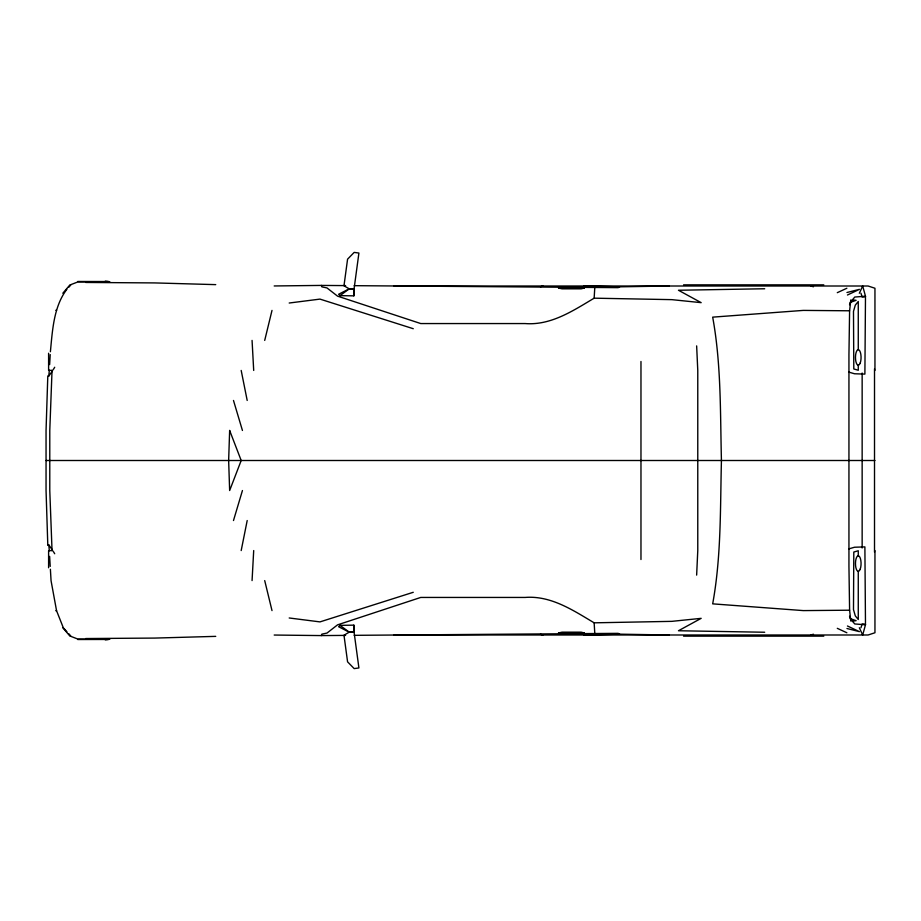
<?xml version="1.0" encoding="UTF-8"?>
<svg xmlns="http://www.w3.org/2000/svg" width="921" height="921" viewBox="0 0 921 921"><rect width="100%" height="100%" fill="white"/><g stroke="black" fill="none" stroke-linecap="round" stroke-linejoin="round"><path stroke-width="1.38" d="M850.797 299.924L849.599 310.791L848.943 354.677L848.943 566.323L849.599 610.209L850.797 621.076M696.644 575.107L697.773 550.562L697.773 370.438L696.644 345.893M252.066 580.587L253.701 550.562M49.63 364.601L50.218 354.597M50.39 351.73C52.462 330.57 53.614 306.647 66.888 289.275M274.193 285.959L321.245 285.418L321.832 286.845L327.001 287.939L337.535 296.136L420.747 323.559L525.108 323.559C550.862 325.608 573.092 310.722 594.149 298.174L594.793 287.479M51.99 549.434L48.801 544.921L47.8 545.048L46.05 490.525L46.05 430.475L47.8 375.952L48.801 375.952L49.297 370.323M353.848 295.848L354.032 288.849L349.243 288.849L338.594 294.26L339.999 295.641L353.848 295.848L353.848 288.849M874.513 552.151L874.513 368.849M241.187 550.562L247.196 520.538M264.707 340.413L272.006 310.4M233.485 520.538L242.442 490.525M860.962 627.742L862.148 623.989L865.694 623.989L862.701 634.995L859.316 627.742M849.53 304.782L850.382 302.307L854.78 297.034L864.854 296.274M274.193 635.041L321.245 635.582L321.832 634.155L327.001 633.061L337.535 624.864L420.747 597.441L525.108 597.441C550.862 595.392 573.092 610.278 594.149 622.826L671.823 621.353L701.169 618.348L678.466 630.747L764.695 632.243M859.316 293.258L862.701 286.005L865.694 297.011L862.148 297.011L860.962 293.258M53.418 369.379L54.696 367.249M48.801 376.079L51.99 371.566M62.812 293.258L70.065 284.727M68.661 287.352L71.32 284.451L77.732 281.987L109.795 281.722L105.282 281.17M339.999 625.359L338.594 626.74L349.243 632.151L354.032 632.151L353.848 625.152L339.999 625.359L349.243 632.151L353.986 631.518L358.914 667.955L354.171 668.6L347.574 661.831L343.982 635.225L349.243 632.151M339.999 295.641L349.243 288.849L353.986 289.482L358.914 253.045L354.171 252.4L347.574 259.169L343.982 285.775L349.243 288.849M669.06 286.005L619.683 286.834L618.129 287.651L354.182 285.671M847.458 295.008L859.408 289.355L846.952 292.51M837.293 292.671L846.871 288.238M850.382 302.307L856.116 300.338L852.374 299.797M413.264 592.295L319.978 621.894L289.194 617.979M848.748 548.904L854.515 547.235L864.888 546.901L865.475 622.746M540.431 286.719L542.953 286.005M810.687 634.995L813.462 634.235M584.317 288.02L581.151 288.837L562.029 288.837L558.54 288.02L584.317 288.02L558.54 288.02M584.317 632.98L558.54 632.98L562.029 632.163L581.151 632.163L584.317 632.98L558.54 632.98M850.382 618.693L852.374 621.203L856.116 620.662L850.382 618.693L849.53 616.218M289.194 303.021L319.978 299.106L413.264 328.705M105.282 639.83L109.795 639.278L77.732 639.013L71.32 636.549L68.661 633.648M849.599 610.209L803.308 610.6L712.681 603.854C721.327 556.56 720.21 508.357 721.431 460.5C720.21 412.643 721.327 364.44 712.681 317.146L803.308 310.4L849.599 310.791M215.733 636.365L154.728 638.08L85.688 638.541M48.801 550.677L52.785 550.562L52.037 550.562L49.78 490.525L49.78 430.475L52.037 370.438L52.785 370.438L48.801 370.323M583.972 634.995L619.683 634.166L669.06 634.995M764.695 288.757L678.466 290.253L701.169 302.652L671.823 299.647L594.149 298.174M321.245 635.582L345.594 635.398M354.182 635.329L618.129 633.349L619.683 634.166M77.732 639.519L108.264 639.462L108.264 638.713M683.578 284.854L823.788 284.854M394.004 286.005L868.1 286.005L874.95 288.25L874.95 370.438M55.801 310.273L56.561 310.273M46.05 460.5L874.95 460.5M47.8 544.921L48.801 544.921L49.297 550.677M55.801 610.727L56.561 610.727L63.353 627.857L66.888 631.725M864.854 624.726L854.78 623.966L852.374 621.203M394.004 634.995L868.1 634.995L874.95 632.75L874.95 550.562M683.578 636.146L823.788 636.146M77.732 281.481L108.264 281.538L108.264 282.286M85.688 282.459L154.728 282.92L215.733 284.635M321.245 285.418L345.594 285.602M583.972 286.005L619.683 286.834M846.952 628.49L859.408 631.645L847.458 625.992M810.687 286.005L813.462 286.765M540.431 634.281L542.953 634.995M848.748 372.096L854.515 373.765L864.888 374.099L865.475 298.254M837.293 628.329L846.871 632.762M62.812 627.742L70.065 636.273M53.418 551.621L54.696 553.751M233.485 400.462L242.442 430.475M264.707 580.587L272.006 610.6M241.187 370.438L247.196 400.462M56.561 610.727L51.058 580.702L50.39 569.27M594.149 622.826L594.793 633.521M49.63 556.399L50.218 566.403M252.066 340.413L253.701 370.438M862.148 373.017L862.148 547.983M858.268 349.681L858.268 301.501L855.31 305.104L853.491 311.379L853.802 368.953L858.268 370.254L858.268 365.188M858.268 555.812L858.268 550.746L853.802 552.047L853.491 609.621L855.31 615.896L858.268 619.499L858.268 571.319M640.97 361.481L640.97 559.519M353.848 625.152L353.848 632.151M48.606 353.238L48.606 370.254M48.606 550.746L48.606 567.762M229.651 430.475L228.638 460.5L229.651 490.525L241.187 460.5L229.651 430.475M860.249 362.92A7.759 2.798 -90 0 0 858.994 349.945A7.759 2.798 -90 0 0 855.563 359.443A7.759 2.798 -90 0 0 860.249 362.92M860.249 569.051A7.759 2.798 -90 0 0 858.994 556.077A7.759 2.798 -90 0 0 855.563 565.575A7.759 2.798 -90 0 0 860.249 569.051"/></g></svg>
